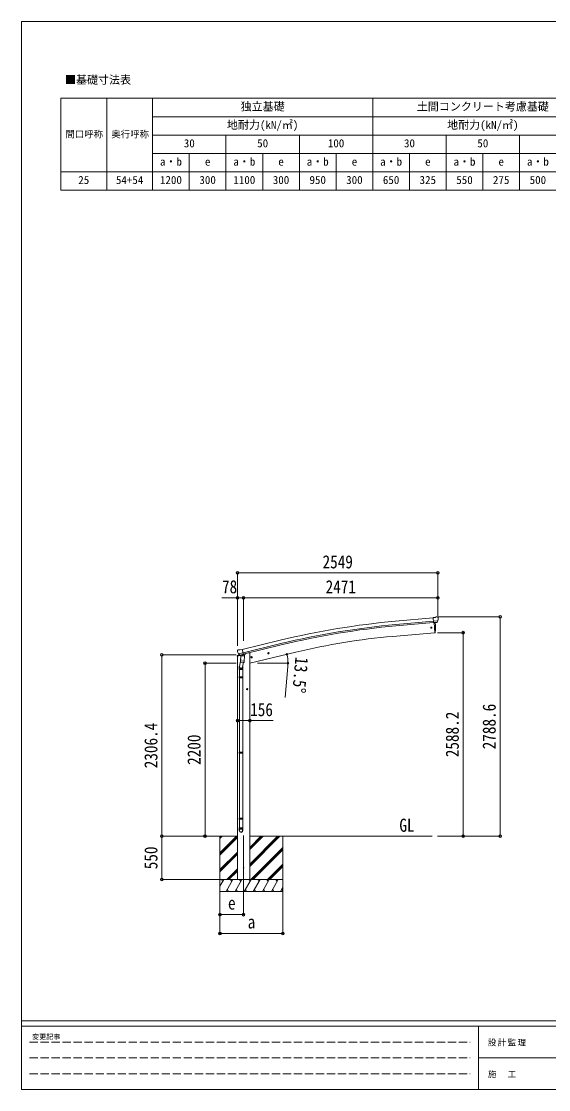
# Model space of a CAD drawing. Units: millimetres at full size, with parts at other scales. Extents: x -9783 to 9892, y -6828 to 6752.
# Drawn here: x -9783 to -3078, y -6828 to 6752 of the extents above; entities that cross this region are included whole.
import ezdxf
from ezdxf.enums import TextEntityAlignment as Align

# ---------------------------------------------------------------- set-up
doc = ezdxf.new("R2010")
doc.units = ezdxf.units.MM
doc.header["$LTSCALE"] = 35
doc.header["$PDMODE"] = 32
doc.header["$PDSIZE"] = 35
doc.linetypes.add('DASHED3', pattern=[4, 3, -1])
for name, color, linetype, lineweight in [('0-0_0', 7, 'Continuous', 9), ('0-1_本体', 4, 'Continuous', 9), ('0-2_部品', 7, 'Continuous', 9), ('0-8_PARTS2', 2, 'Continuous', 9), ('0-A_寸法', 6, 'Continuous', 9), ('1-0_FRAME', 7, 'Continuous', 18), ('F-0_240', 7, 'Continuous', 9)]:
    doc.layers.add(name, color=color, linetype=linetype, lineweight=lineweight)
doc.styles.add('ＭＳ ゴシック', font='')
doc.styles.get('ＭＳ ゴシック').set_extended_font_data('MS Gothic')

msp = doc.modelspace()

# ---------------------------------------------------------------- linework, layer by layer
at = {"layer": '0-0_0', "color": 6}
for p, q in [((-3694.13, -3607.34), (-3694.13, -818.74)), ((-4163.15, -1019.14), (-4163.15, -3607.34))]:
    msp.add_line(p, q, dxfattribs=at)
at = {"layer": '0-0_0'}
for p, q in [((-7631.18, -3607.34), (-7034.84, -3607.34)), ((-7257.09, -3607.34), (-7257.09, -4307.34)), ((-7257.09, -3818.56), (-7045.86, -3607.34)), ((-7257.09, -3634.72), (-7229.71, -3607.34)), ((-7257.09, -3620.58), (-7243.85, -3607.34)), ((-7257.09, -3832.71), (-7034.84, -3610.46)), ((-7257.09, -3846.85), (-7034.84, -3624.6)), ((-6879.34, -3607.34), (-4557.25, -3607.34)), ((-6879.34, -3989.6), (-6497.08, -3607.34)), ((-6879.34, -3961.31), (-6525.36, -3607.34)), ((-6879.34, -3975.45), (-6511.22, -3607.34)), ((-6879.34, -3777.47), (-6709.21, -3607.34)), ((-6879.34, -3763.32), (-6723.35, -3607.34)), ((-6879.34, -3749.18), (-6737.49, -3607.34)), ((-6457.09, -3607.34), (-6457.09, -4307.34)), ((-6863.23, -4157.34), (-6457.09, -3751.2)), ((-6849.09, -4157.34), (-6457.09, -3765.34)), ((-6834.95, -4157.34), (-6457.09, -3779.48)), ((-7257.09, -4030.69), (-7034.84, -3808.45)), ((-7257.09, -4044.84), (-7034.84, -3822.59)), ((-7257.09, -4058.98), (-7034.84, -3836.73)), ((-7171.6, -4157.34), (-7034.84, -4020.58)), ((-7157.46, -4157.34), (-7034.84, -4034.72)), ((-7143.31, -4157.34), (-7034.84, -4048.86)), ((-6651.1, -4157.34), (-6457.09, -3963.33)), ((-6636.96, -4157.34), (-6457.09, -3977.47)), ((-6622.81, -4157.34), (-6457.09, -3991.61)), ((-7257.09, -4241.17), (-7208.69, -4157.33)), ((-6457.09, -4157.34), (-7257.09, -4157.34)), ((-7223.69, -4183.32), (-7238.69, -4157.33)), ((-7179.82, -4307.33), (-7093.22, -4157.34)), ((-7108.22, -4183.32), (-7123.22, -4157.34)), ((-7064.35, -4307.34), (-6977.75, -4157.34)), ((-6992.75, -4183.32), (-7007.75, -4157.34)), ((-6948.88, -4307.34), (-6862.28, -4157.34)), ((-6877.28, -4183.32), (-6892.28, -4157.33)), ((-6833.41, -4307.34), (-6746.81, -4157.34)), ((-6761.81, -4183.32), (-6776.81, -4157.34)), ((-6717.94, -4307.34), (-6631.34, -4157.34)), ((-6661.34, -4157.34), (-6646.34, -4183.32)), ((-6602.47, -4307.34), (-6515.87, -4157.34)), ((-6530.87, -4183.32), (-6545.87, -4157.34)), ((-7257.09, -4307.34), (-6457.09, -4307.34)), ((-7164.83, -4281.36), (-7149.83, -4307.33)), ((-7049.35, -4281.35), (-7034.35, -4307.34)), ((-6933.88, -4281.36), (-6918.89, -4307.34)), ((-6818.41, -4281.36), (-6803.42, -4307.34)), ((-6702.94, -4281.36), (-6687.95, -4307.34)), ((-6587.47, -4281.36), (-6572.48, -4307.34)), ((-6487, -4307.34), (-6457.09, -4255.53)), ((-6472, -4281.36), (-6457.01, -4307.34))]:
    msp.add_line(p, q, dxfattribs=at)
at = {"layer": '0-1_本体'}
for p, q in [((-4547.46, -829.53), (-5024.78, -872.81)), ((-4543.7, -872.53), (-5020.88, -915.79)), ((-4542.23, -889.31), (-5019.36, -932.57)), ((-4535.01, -891.52), (-4523.85, -1019.12)), ((-5061.8, -1066.19), (-4523.85, -1019.12)), ((-6974.32, -1233.74), (-6491.44, -1116.26)), ((-6964.24, -1275.71), (-6481.24, -1158.2)), ((-6960.31, -1292.09), (-6477.26, -1174.56)), ((-7034.34, -1317.04), (-7034.34, -4157.34)), ((-6898.84, -1277.34), (-6932.35, -1285.38)), ((-6878.84, -1277.34), (-6898.84, -1277.34)), ((-6878.84, -1407.34), (-6293.17, -1266.73)), ((-6878.84, -1277.34), (-6878.84, -4157.34))]:
    msp.add_line(p, q, dxfattribs=at)
at = {"layer": '0-1_本体', "color": 6}
msp.add_line((-6878.84, -2137.52), (-7034.84, -2137.52), dxfattribs=at)
at = {"layer": '0-1_本体'}
for centre, radius, start, end in [((-4120.08, -10862.73), 10030.81, 95.17465, 103.67464), ((-4120.08, -10862.73), 9987.65, 95.17465, 103.67464), ((-4120.08, -10862.73), 9970.81, 95.17465, 103.67464), ((-4328.17, -9451.51), 8417.35, 95.00001, 103.5)]:
    msp.add_arc(centre, radius, start, end, dxfattribs=at)
at = {"layer": '0-2_部品'}
for p, q in [((-4521.08, -825.08), (-4547.65, -827.41)), ((-4541.99, -892.07), (-4547.65, -827.41)), ((-4484.79, -867.37), (-4543.7, -872.53)), ((-4532.03, -891.2), (-4541.99, -892.07)), ((-4535.02, -891.46), (-4523.86, -1019.06)), ((-4521.08, -825.08), (-4509.36, -818.32)), ((-4494.46, -816.73), (-4508.13, -817.93)), ((-4498.43, -888.26), (-4506.13, -888.93)), ((-4496.04, -886.86), (-4485.1, -867.92)), ((-4485.33, -822.48), (-4490.81, -817.88)), ((-4484.26, -824.53), (-4484.14, -825.87)), ((-4523.86, -1019.06), (-4521.8, -1018.81)), ((-7037.4, -1317.66), (-6994.7, -1307.4)), ((-7037.4, -1310.77), (-7037.4, -1317.66)), ((-7036.28, -1249.32), (-7036, -1250.47)), ((-7032.06, -1240.75), (-7035.91, -1247.04)), ((-7008.9, -1301.56), (-7035.1, -1307.85)), ((-7028.96, -1238.5), (-7015.78, -1235.33)), ((-7022.22, -1289.63), (-6964.72, -1275.82)), ((-7005.37, -1304.54), (-7021.75, -1290.05)), ((-7001.22, -1238.01), (-7014.48, -1235.31)), ((-6993.78, -1354.06), (-7009.69, -1450.23)), ((-7002.66, -1305.11), (-6995.14, -1303.3)), ((-7001.82, -1305), (-7000.3, -1304.63)), ((-7001.22, -1238.01), (-6975.29, -1231.78)), ((-7000.3, -1304.63), (-6963.59, -1295.82)), ((-6998.46, -1304.86), (-6998.51, -1305.6)), ((-6997.75, -1306.64), (-6971.94, -1313.08)), ((-6990.84, -1311.99), (-6995.51, -1378.83)), ((-6945.15, -1315.18), (-6990.84, -1311.99)), ((-6989.06, -1308.81), (-6989.29, -1312.1)), ((-6969.54, -1297.65), (-6970.56, -1312.25)), ((-6963.59, -1295.82), (-6962.06, -1295.46)), ((-6960.51, -1293.35), (-6959.56, -1293.42)), ((-6959.56, -1293.42), (-6946.25, -1308.73)), ((-6955.57, -1298.01), (-6936.68, -1293.48)), ((-6949.82, -1382.02), (-6945.15, -1315.18)), ((-6946.25, -1308.73), (-6946.69, -1315.08)), ((-6932.85, -1285.3), (-6932.85, -1288.61)), ((-6864.53, -1334.88), (-6845.08, -1330.21)), ((-6859.97, -1327.1), (-6862.1, -1334.29)), ((-6852.67, -1325.35), (-6859.97, -1327.1)), ((-6852.47, -1342.27), (-6857.14, -1322.82)), ((-6847.51, -1330.79), (-6852.67, -1325.35)), ((-6849.64, -1337.99), (-6847.51, -1330.79)), ((-6650.61, -1283.52), (-6631.16, -1278.85)), ((-6646.05, -1275.74), (-6648.18, -1282.94)), ((-6638.75, -1273.99), (-6646.05, -1275.74)), ((-6638.55, -1290.91), (-6643.22, -1271.46)), ((-6633.59, -1279.43), (-6638.75, -1273.99)), ((-6635.72, -1286.63), (-6633.59, -1279.43)), ((-7011.84, -1487.39), (-7011.84, -1453.04)), ((-6965.84, -1487.39), (-7011.84, -1487.39)), ((-7009.84, -1487.39), (-7009.84, -1581.39)), ((-6996.37, -1391.29), (-6995.5, -1378.83)), ((-6995.97, -1392.65), (-6995.97, -1392.65)), ((-6949.82, -1382.02), (-6995.51, -1378.83)), ((-6994.53, -1393.43), (-6952.83, -1396.35)), ((-6958.26, -1395.97), (-6968.99, -1459.55)), ((-6967.84, -1487.39), (-6967.84, -1581.39)), ((-6965.84, -1452.74), (-6965.84, -1487.39)), ((-6949.83, -1382.02), (-6950.72, -1394.72)), ((-7011.84, -1583.39), (-7010.84, -1581.39)), ((-6965.84, -1583.39), (-7011.84, -1583.39)), ((-6965.84, -1591.39), (-7011.84, -1591.39)), ((-6966.84, -1581.39), (-7010.84, -1581.39)), ((-6966.84, -1593.39), (-7010.84, -1593.39)), ((-7009.84, -1593.39), (-7009.84, -2537.58)), ((-6967.84, -1593.39), (-6967.84, -2537.58)), ((-6965.84, -1583.39), (-6966.84, -1581.39)), ((-6965.84, -1591.39), (-6966.84, -1593.39)), ((-6965.84, -1583.39), (-6965.84, -1591.39)), ((-6903.34, -1737.45), (-6923.34, -1737.45)), ((-6913.34, -1729.95), (-6919.84, -1733.7)), ((-6919.84, -1733.7), (-6919.84, -1741.21)), ((-6919.84, -1741.21), (-6913.34, -1744.96)), ((-6913.34, -1747.45), (-6913.34, -1727.45)), ((-6906.84, -1733.7), (-6913.34, -1729.95)), ((-7011.84, -2539.58), (-7010.84, -2537.58)), ((-6965.84, -2539.58), (-7011.84, -2539.58)), ((-6965.84, -2547.58), (-7011.84, -2547.58)), ((-6966.84, -2537.58), (-7010.84, -2537.58)), ((-6966.84, -2549.58), (-7010.84, -2549.58)), ((-7009.84, -2549.58), (-7009.84, -3377.77)), ((-6967.84, -2549.58), (-6967.84, -3377.77)), ((-6965.84, -2539.58), (-6966.84, -2537.58)), ((-6965.84, -2547.58), (-6966.84, -2549.58)), ((-6965.84, -2539.58), (-6965.84, -2547.58)), ((-7011.84, -3379.77), (-7010.84, -3377.77)), ((-6965.84, -3379.77), (-7011.84, -3379.77)), ((-6965.84, -3387.77), (-7011.84, -3387.77)), ((-6966.84, -3377.77), (-7010.84, -3377.77)), ((-6966.84, -3389.77), (-7010.84, -3389.77)), ((-7009.84, -3389.77), (-7009.84, -3499.77)), ((-6967.84, -3389.77), (-6967.84, -3499.77)), ((-6965.84, -3379.77), (-6966.84, -3377.77)), ((-6965.84, -3387.77), (-6966.84, -3389.77)), ((-6965.84, -3379.77), (-6965.84, -3387.77)), ((-7011.84, -3533.91), (-7011.84, -3499.77)), ((-6965.84, -3499.77), (-7011.84, -3499.77)), ((-6965.84, -3533.91), (-6965.84, -3499.77))]:
    msp.add_line(p, q, dxfattribs=at)
for points in [[(-4532.03, -891.2), (-4531.76, -891.27), (-4506.39, -889.05), (-4506.13, -888.93)], [(-4484.71, -866.74), (-4485, -867.73), (-4485.1, -867.92)], [(-7022.49, -1289.05), (-7021.91, -1289.9), (-7021.75, -1290.05)], [(-6969.86, -1297.23), (-6970.1, -1297.38), (-6994.86, -1303.33), (-6995.14, -1303.3)], [(-6969.86, -1297.23), (-6960.14, -1294.9), (-6975.29, -1231.78)], [(-6862.1, -1334.29), (-6856.94, -1339.74), (-6849.64, -1337.99)], [(-6648.18, -1282.94), (-6643.02, -1288.38), (-6635.72, -1286.63)], [(-7011.84, -1583.39), (-7011.84, -1591.39), (-7010.84, -1593.39)], [(-6913.34, -1744.96), (-6906.84, -1741.21), (-6906.84, -1733.7)], [(-7011.84, -2539.58), (-7011.84, -2547.58), (-7010.84, -2549.58)], [(-7011.84, -3379.77), (-7011.84, -3387.77), (-7010.84, -3389.77)]]:
    msp.add_lwpolyline(points, dxfattribs=at)
for centre, radius in [((-4569.54, -955.8), 6.5), ((-6854.81, -1332.54), 8.5), ((-6854.81, -1332.54), 7.7), ((-6854.81, -1332.54), 6.5), ((-6640.88, -1281.18), 8.5), ((-6640.88, -1281.18), 7.7), ((-6640.88, -1281.18), 6.5), ((-6913.34, -1737.45), 8.5), ((-6913.34, -1737.45), 7.7), ((-6913.34, -1737.45), 6.5)]:
    msp.add_circle(centre, radius, dxfattribs=at)
at = {"layer": '0-2_部品', "color": 4}
msp.add_circle((-6956.84, -4007.34), 4.5, dxfattribs=at)
at = {"layer": '0-2_部品'}
for centre, radius, start, end in [((-5417.62, -963.25), 900, 356.63919, 4.64986), ((-4507.86, -820.92), 3, 95, 120), ((-4494.02, -821.71), 5, 50.00648, 94.99352), ((-4685.77, -843.51), 202.4, 353.4085, 5), ((-4522.16, -1015.83), 3, 277, 356.63919), ((-7034.4, -1310.77), 3, 103.5, 180), ((-6839.19, -1203.22), 202.4, 193.5, 205.09125), ((-7027.79, -1243.36), 5, 103.5, 148.5), ((-7015.08, -1238.25), 3, 78.5, 103.5), ((-7001.94, -1304.52), 0.5, 248.23754, 283.5), ((-6998.96, -1304.83), 0.5, 356, 103.5), ((-6997.51, -1305.67), 1, 176, 256), ((-6971.59, -1312.11), 1.03, 250.03897, 351.96569), ((-6968.94, -1297.73), 0.604, 100.59842, 172.20595), ((-6962.18, -1294.97), 0.5, 283.5, 318.76246), ((-6937.85, -1288.61), 5, 283.5, 0), ((-6981.84, -1453.04), 30, 177.45142, 180), ((-6994.43, -1391.47), 1.95, 175.04017, 217.47766), ((-6994.39, -1391.44), 2, 217.40962, 266), ((-6952.69, -1394.35), 2, 266, 349.46843)]:
    msp.add_arc(centre, radius, start, end, dxfattribs=at)
for centre, major_axis, ratio, start_param, end_param in [((-4498.69, -885.26), (1.62, -2.54), 0.997631, 5.80419048, 5.89294842), ((-4498.76, -885.15), (-3.5, 2.17), 0.650902, 2.11455212, 2.18736272), ((-4498.64, -885.35), (1.62, -2.54), 0.997631, 5.96575902, 6.76218013), ((-4479.94, -820.48), (-15.35, 3.44), 0.101033, 5.97514262, 5.97537366), ((-4487.26, -824.78), (2.71, -1.31), 0.997474, 0.53665673, 1.32256522), ((-7033.36, -1248.61), (-1.57, -2.57), 0.99628, 4.71238898, 5.49965061), ((-7003.38, -1302.28), (-0.73, -2.92), 0.997631, 5.80419048, 6.60061159), ((-7003.33, -1302.06), (2.63, 3.16), 0.650902, 4.09582259, 4.16863319), ((-7003.36, -1302.18), (-0.73, -2.92), 0.997631, 0.39023689, 0.47899483), ((-6988.84, -1452.74), (23, 0), 0.996195, 2.55602575, 6.56630284), ((-6988.84, -1452.74), (21, 0), 0.996195, 2.93491471, 5.95123941), ((-6988.84, -3532.17), (-23, 0), 0.996195, 3.14159265, 6.28318531), ((-6988.84, -3533.91), (-23, 0), 0.996195, 3.14159265, 6.28318531), ((-6988.84, -3533.91), (0, -23.43), 0.981806, 4.71238898, 7.85398163)]:
    msp.add_ellipse(centre, major_axis=major_axis, ratio=ratio, start_param=start_param, end_param=end_param, dxfattribs=at)
msp.add_ellipse((-6988.84, -3533.91), major_axis=(21, 0), ratio=0.996195, dxfattribs=at)
at = {"layer": '0-8_PARTS2'}
msp.add_line((-6956.84, -3598.13), (-6956.84, -4357.34), dxfattribs=at)
at = {"layer": '0-A_寸法'}
for p, q in [((-7034.84, -258.98), (-4485.84, -258.98)), ((-4485.84, -258.98), (-4485.84, -575.6)), ((-7034.84, -575.6), (-7034.84, -1187.82)), ((-7034.84, -575.6), (-6956.84, -575.6)), ((-6956.84, -575.6), (-6956.84, -1123.45)), ((-6956.84, -575.6), (-4485.84, -575.6)), ((-4485.84, -575.6), (-4485.84, -804.6)), ((-3694.13, -818.74), (-4491.97, -818.74)), ((-4163.15, -1019.14), (-4491.97, -1019.14)), ((-7995.42, -3607.34), (-7995.42, -1300.94)), ((-7995.42, -1300.94), (-7050.33, -1300.94)), ((-7447.44, -3607.34), (-7447.44, -1407.34)), ((-7447.44, -1407.34), (-7050.33, -1407.34)), ((-6778.34, -1407.34), (-6391.49, -1407.34)), ((-6394.34, -1449.8), (-6428.7, -1842.29)), ((-6878.84, -2137.52), (-6578.84, -2137.52)), ((-7995.42, -3607.34), (-7267.3, -3607.34)), ((-7995.42, -4157.34), (-7995.42, -3607.34)), ((-4163.15, -3607.34), (-4491.97, -3607.34)), ((-3694.13, -3607.34), (-4163.15, -3607.34)), ((-7995.42, -4157.34), (-7267.3, -4157.34)), ((-7257.09, -4843.7), (-7257.09, -4314.75)), ((-7257.09, -4603.72), (-7257.09, -4314.75)), ((-6956.84, -4603.72), (-6956.84, -4314.75)), ((-6457.09, -4843.7), (-6457.09, -4314.75)), ((-6956.84, -4603.72), (-7257.09, -4603.72)), ((-7257.09, -4843.7), (-6457.09, -4843.7))]:
    msp.add_line(p, q, dxfattribs=at)
msp.add_lwpolyline([(-7034.84, -258.98), (-7034.84, -575.6), (-7234.84, -575.6)], dxfattribs=at)
for centre in [(-6405.94, -1293.68), (-6392.49, -1407.34)]:
    msp.add_circle(centre, 10.62, dxfattribs=at)
for start, end in [(0, 13.5), (354.99678, 0)]:
    msp.add_arc((-6879.34, -1407.34), 486.86, start, end, dxfattribs=at)
for p in [(-7034.84, -258.98), (-4485.84, -258.98), (-7034.84, -575.6), (-6956.84, -575.6), (-4485.84, -575.6), (-3694.13, -818.74), (-4163.15, -1019.14), (-7995.42, -1300.94), (-7447.44, -1407.34), (-7034.84, -2137.52), (-6878.84, -2137.52), (-7995.42, -3607.34), (-7447.44, -3607.34), (-4163.15, -3607.34), (-3694.13, -3607.34), (-7995.42, -4157.34), (-7257.09, -4603.72), (-6956.84, -4603.72), (-7257.09, -4843.7), (-6457.09, -4843.7)]:
    msp.add_point(p, dxfattribs=at)
at = {"layer": '1-0_FRAME'}
for p, q in [((-9280.74, 5773.5), (-2514.08, 5773.5)), ((-9280.74, 5773.5), (-9280.74, 4606.84)), ((-8697.41, 5773.5), (-8697.41, 4606.84)), ((-5314.08, 5773.5), (-5314.08, 4606.84)), ((-8114.08, 5540.17), (-2514.08, 5540.17)), ((-8114.08, 5306.84), (-2514.08, 5306.84)), ((-4380.74, 5306.84), (-4380.74, 4606.84)), ((-8114.08, 5073.5), (-2514.08, 5073.5)), ((-3914.08, 5073.5), (-3914.08, 4606.84))]:
    msp.add_line(p, q, dxfattribs=at)
for points in [[(-8114.08, 5773.5), (-8114.08, 5540.17), (-8114.08, 4840.17), (-8114.08, 4606.84)], [(-7180.74, 5306.84), (-7180.74, 5073.5), (-7180.74, 4606.84)], [(-6247.41, 5306.84), (-6247.41, 5073.5), (-6247.41, 4606.84)], [(-3447.41, 5306.84), (-3447.41, 4840.17), (-3447.41, 4606.84)], [(-7647.41, 5073.5), (-7647.41, 4840.17), (-7647.41, 4606.84)], [(-6714.08, 5073.5), (-6714.08, 4840.17), (-6714.08, 4606.84)], [(-5780.74, 5073.5), (-5780.74, 4840.17), (-5780.74, 4606.84)], [(-4847.41, 5073.5), (-4847.41, 4840.17), (-4847.41, 4606.84)], [(-9280.74, 4840.17), (-8114.08, 4840.17), (-2514.08, 4840.17)], [(-9280.74, 4606.84), (-8697.41, 4606.84), (-5314.08, 4606.84), (-3447.41, 4606.84), (-2514.08, 4606.84)]]:
    msp.add_lwpolyline(points, dxfattribs=at)
at = {"layer": 'F-0_240', "color": 5}
for p, q in [((-9783.03, 6751.9), (-9783.03, -6828.1)), ((-9783.03, 6751.9), (9396.97, 6751.9)), ((-9783.03, -5953.1), (9396.97, -5953.1)), ((-9783.03, -6023.1), (6285.75, -6023.1)), ((-3969.25, -6023.1), (-3969.25, -6828.1)), ((-3969.25, -6425.6), (3205.75, -6425.6)), ((-9783.03, -6828.1), (9396.97, -6828.1))]:
    msp.add_line(p, q, dxfattribs=at)
at = {"layer": 'F-0_240', "color": 4, "linetype": 'DASHED3'}
for p, q in [((-9678.03, -6224.35), (-4074.25, -6224.35)), ((-9678.03, -6425.6), (-4074.25, -6425.6)), ((-9678.03, -6626.85), (-4074.25, -6626.85))]:
    msp.add_line(p, q, dxfattribs=at)

# ---------------------------------------------------------------- texts
at = {"layer": '0-0_0', "style": 'ＭＳ ゴシック', "width": 0.85}
msp.add_text('GL', height=166.8, dxfattribs=at).set_placement((-4975.89, -3600.4), align=Align.BOTTOM_LEFT)
at = {"layer": '0-A_寸法', "color": 7, "style": 'ＭＳ ゴシック', "width": 0.85}
for s, p in [('2549', (-5952.84, -251.98)), ('78', (-7231.09, -568.6)), ('2471', (-5913.84, -568.6)), ('156', (-6873.22, -2130.52)), ('e', (-7155.22, -4589.35)), ('a', (-6905.22, -4829.33))]:
    msp.add_text(s, height=166.8, dxfattribs=at).set_placement(p, align=Align.BOTTOM_LEFT)
for s, rotation, p in [('13.5°', 264.997, (-6347.19, -1319.66)), ('2588.2', 90, (-4170.15, -2601.99)), ('2788.6', 90, (-3701.13, -2501.79)), ('2306.4', 90, (-8002.42, -2742.89)), ('2200', 90, (-7454.44, -2699.84)), ('550', 90, (-8002.42, -4026.71))]:
    msp.add_text(s, height=166.8, rotation=rotation, dxfattribs=at).set_placement(p, align=Align.BOTTOM_LEFT)
at = {"layer": '1-0_FRAME', "style": 'ＭＳ ゴシック'}
for s, height, p in [('■基礎寸法表', 102.6, (-9227.89, 5926.85)), ('独立基礎', 102.6, (-6994.08, 5586.84)), ('土間コンクリート考慮基礎', 102.6, (-4754.08, 5586.84)), ('地耐力(kN/㎡)', 102.6, (-7169.08, 5353.5)), ('地耐力(kN/㎡)', 102.6, (-4369.08, 5353.5)), ('間口呼称', 85.53, (-9222.41, 5248.5)), ('奥行呼称', 85.53, (-8639.08, 5248.5)), ('30', 102.6, (-7717.41, 5120.17)), ('50', 102.6, (-6784.08, 5120.17)), ('100', 102.6, (-5885.74, 5120.17)), ('30', 102.6, (-4917.41, 5120.17)), ('50', 102.6, (-3984.08, 5120.17)), ('a・b', 102.6, (-8020.74, 4886.84)), ('a・b', 102.6, (-7087.41, 4886.84)), ('a・b', 102.6, (-6154.08, 4886.84)), ('a・b', 102.6, (-5220.74, 4886.84)), ('a・b', 102.6, (-4287.41, 4886.84)), ('a・b', 102.6, (-3354.08, 4886.84)), ('e', 102.6, (-7449.08, 4886.84)), ('e', 102.6, (-6515.74, 4886.84)), ('e', 102.6, (-5582.41, 4886.84)), ('e', 102.6, (-4649.08, 4886.84)), ('e', 102.6, (-3715.74, 4886.84)), ('25', 102.6, (-9059.08, 4653.5)), ('54+54', 102.6, (-8580.74, 4653.5)), ('1200', 102.6, (-8020.74, 4653.5)), ('300', 102.6, (-7519.08, 4653.5)), ('1100', 102.6, (-7087.41, 4653.5)), ('300', 102.6, (-6585.74, 4653.5)), ('950', 102.6, (-6119.08, 4653.5)), ('300', 102.6, (-5652.41, 4653.5)), ('650', 102.6, (-5185.74, 4653.5)), ('325', 102.6, (-4719.08, 4653.5)), ('550', 102.6, (-4252.41, 4653.5)), ('275', 102.6, (-3785.74, 4653.5)), ('500', 102.6, (-3319.08, 4653.5))]:
    msp.add_text(s, height=height, dxfattribs=at).set_placement(p, align=Align.BOTTOM_LEFT)
at = {"layer": 'F-0_240', "style": 'ＭＳ ゴシック'}
msp.add_text('変更記事', height=64.15, dxfattribs=at).set_placement((-9646.27, -6206.85), align=Align.BOTTOM_LEFT)
at = {"layer": 'F-0_240', "char_height": 76.98, "attachment_point": 7, "style": 'ＭＳ ゴシック'}
for s, insert in [('\\T1.17;設計監理', (-3851.04, -6276.85)), ('\\T1.17;施\u3000工', (-3851.04, -6679.35))]:
    msp.add_mtext(s, dxfattribs=dict(at, insert=insert))

doc.saveas('drawing.dxf')
